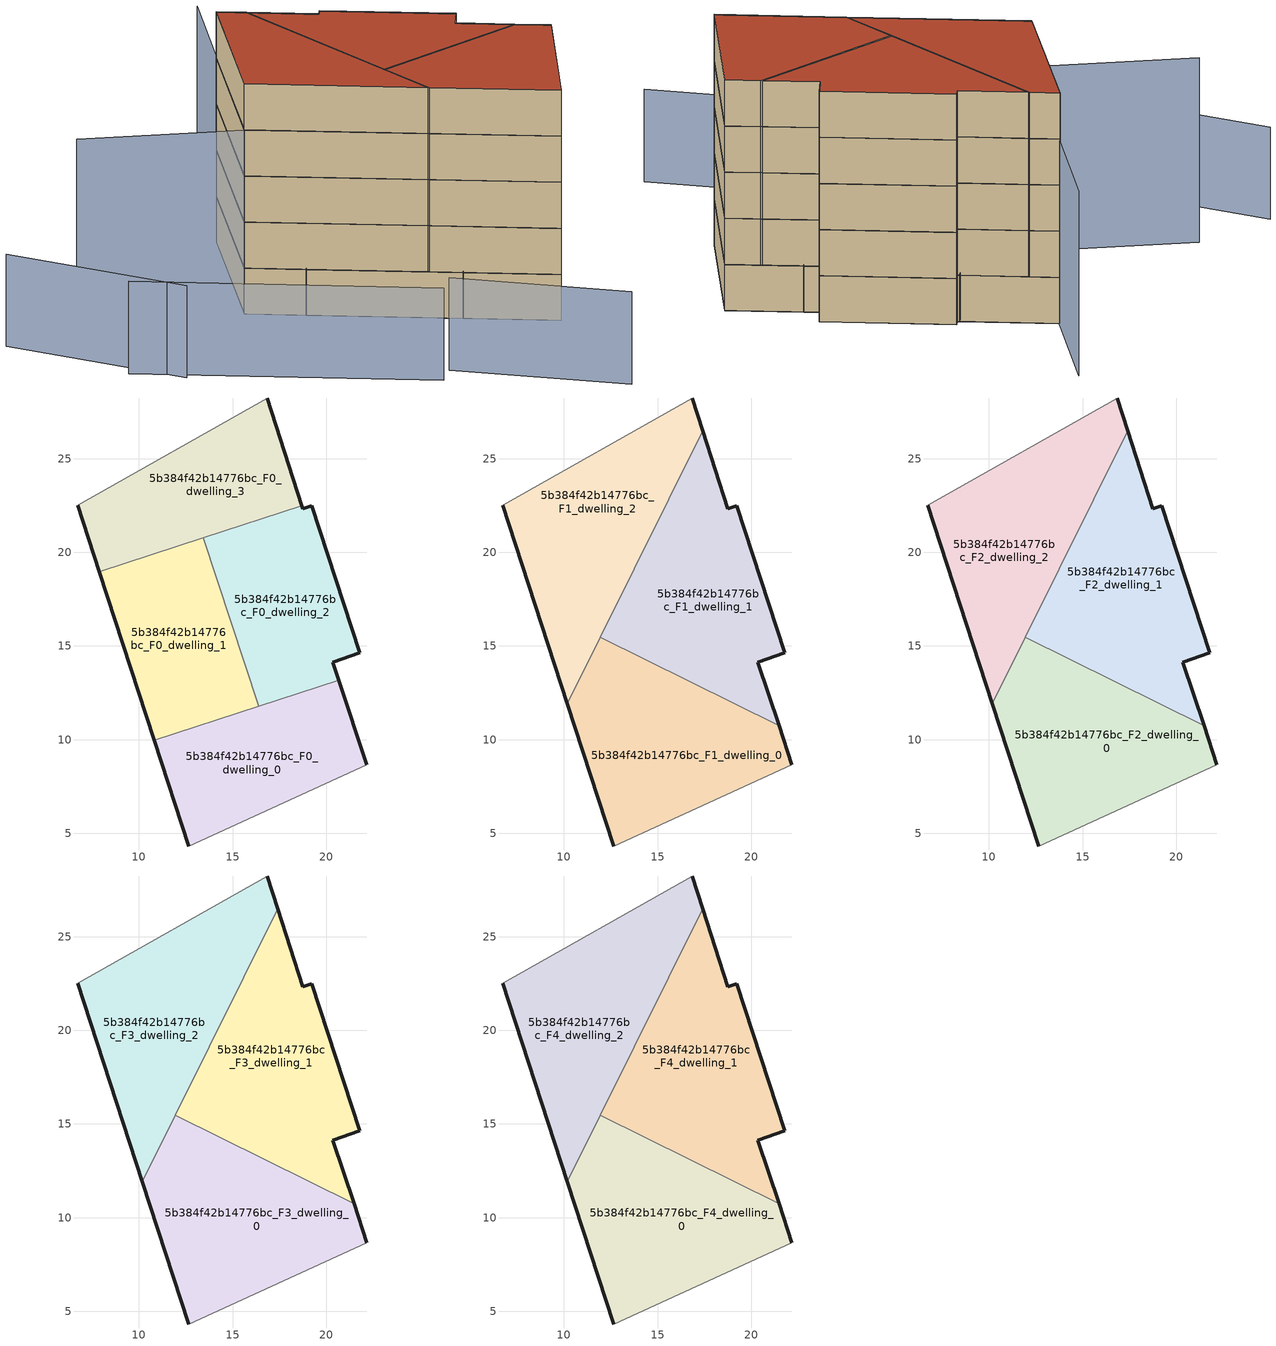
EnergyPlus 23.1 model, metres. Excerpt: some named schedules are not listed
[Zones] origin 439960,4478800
5b384f42b14776bc_F0_dwelling_0
 floor ground (EU_floor_Construction): 22.17,8.66 20.68,13.18 10.82,9.96 12.66,4.32 z0
 wall outside (EU_wall_Construction): 20.68,13.18 22.17,8.66 / 12.66,4.32 10.82,9.96 z0:3
 wall adiabatic (EU_wall_Construction): 22.17,8.66 12.66,4.32 z0:3
 wall to 5b384f42b14776bc_F0_dwelling_1 (EU_wall_Construction): 10.82,9.96 16.39,11.78 z0:3
 wall to 5b384f42b14776bc_F0_dwelling_2 (EU_wall_Construction): 16.39,11.78 20.68,13.18 z0:3
5b384f42b14776bc_F0_dwelling_1
 floor ground (EU_floor_Construction): 16.39,11.78 13.45,20.79 7.88,18.97 10.82,9.96 z0
 wall outside (EU_wall_Construction): 10.82,9.96 7.88,18.97 z0:3
 wall to 5b384f42b14776bc_F0_dwelling_2 (EU_wall_Construction): 13.45,20.79 16.39,11.78 z0:3
 wall to 5b384f42b14776bc_F0_dwelling_3 (EU_wall_Construction): 7.88,18.97 13.45,20.79 z0:3
5b384f42b14776bc_F0_dwelling_2
 floor ground (EU_floor_Construction): 20.68,13.18 20.36,14.14 21.8,14.62 19.24,22.49 18.75,22.33 18.69,22.5 13.45,20.79 16.39,11.78 z0
 wall outside (EU_wall_Construction): 18.69,22.5 18.75,22.33 19.24,22.49 21.8,14.62 20.36,14.14 20.68,13.18 z0:3
 wall to 5b384f42b14776bc_F0_dwelling_3 (EU_wall_Construction): 13.45,20.79 18.69,22.5 z0:3
5b384f42b14776bc_F0_dwelling_3
 floor ground (EU_floor_Construction): 18.69,22.5 16.85,28.24 6.72,22.5 7.88,18.97 z0
 wall outside (EU_wall_Construction): 7.88,18.97 6.72,22.5 / 16.85,28.24 18.69,22.5 z0:3
 wall adiabatic (EU_wall_Construction): 6.72,22.5 16.85,28.24 z0:3
5b384f42b14776bc_F1_dwelling_0
 floor to 5b384f42b14776bc_F0_dwelling_0 (EU_floor_Construction): 22.17,8.66 21.48,10.74 18.2,12.37 10.82,9.96 12.66,4.32 z3
 floor to 5b384f42b14776bc_F0_dwelling_1 (EU_floor_Construction): 16.39,11.78 15.8,13.56 11.95,15.48 10.18,11.92 10.82,9.96 z3
 floor to 5b384f42b14776bc_F0_dwelling_2 (EU_floor_Construction): 18.2,12.37 15.8,13.56 16.39,11.78 z3
 wall outside (EU_wall_Construction): 12.66,4.32 10.18,11.92 / 21.48,10.74 22.17,8.66 z3:6
 wall to 5b384f42b14776bc_F1_dwelling_1 (EU_wall_Construction): 11.95,15.48 21.48,10.74 z3:6
 wall adiabatic (EU_wall_Construction): 22.17,8.66 12.66,4.32 z3:6
 wall to 5b384f42b14776bc_F1_dwelling_2 (EU_wall_Construction): 10.18,11.92 11.95,15.48 z3:6
5b384f42b14776bc_F1_dwelling_1
 floor to 5b384f42b14776bc_F0_dwelling_2 (EU_floor_Construction): 20.68,13.18 20.36,14.14 21.8,14.62 19.24,22.49 18.75,22.33 18.69,22.5 14.81,21.23 13.9,19.4 15.8,13.56 18.2,12.37 z3
 floor to 5b384f42b14776bc_F0_dwelling_0 (EU_floor_Construction): 21.48,10.74 20.68,13.18 18.2,12.37 z3
 floor to 5b384f42b14776bc_F0_dwelling_3 (EU_floor_Construction): 18.69,22.5 17.42,26.48 14.81,21.23 z3
 floor to 5b384f42b14776bc_F0_dwelling_1 (EU_floor_Construction): 15.8,13.56 13.9,19.4 11.95,15.48 z3
 wall outside (EU_wall_Construction): 17.42,26.48 18.75,22.33 19.24,22.49 21.8,14.62 20.36,14.14 21.48,10.74 z3:6
 wall to 5b384f42b14776bc_F1_dwelling_2 (EU_wall_Construction): 11.95,15.48 17.42,26.48 z3:6
5b384f42b14776bc_F1_dwelling_2
 floor to 5b384f42b14776bc_F0_dwelling_3 (EU_floor_Construction): 14.81,21.23 17.42,26.48 16.85,28.24 6.72,22.5 7.88,18.97 z3
 floor to 5b384f42b14776bc_F0_dwelling_2 (EU_floor_Construction): 13.9,19.4 14.81,21.23 13.45,20.79 z3
 floor to 5b384f42b14776bc_F0_dwelling_1 (EU_floor_Construction): 10.18,11.92 13.9,19.4 13.45,20.79 7.88,18.97 z3
 wall outside (EU_wall_Construction): 10.18,11.92 6.72,22.5 / 16.85,28.24 17.42,26.48 z3:6
 wall adiabatic (EU_wall_Construction): 6.72,22.5 16.85,28.24 z3:6
5b384f42b14776bc_F2_dwelling_0
 floor to 5b384f42b14776bc_F1_dwelling_0 (EU_floor_Construction): 22.17,8.66 21.48,10.74 11.95,15.48 10.18,11.92 12.66,4.32 z6
 wall outside (EU_wall_Construction): 12.66,4.32 10.18,11.92 / 21.48,10.74 22.17,8.66 z6:9
 wall to 5b384f42b14776bc_F2_dwelling_1 (EU_wall_Construction): 11.95,15.48 21.48,10.74 z6:9
 wall adiabatic (EU_wall_Construction): 22.17,8.66 12.66,4.32 z6:9
 wall to 5b384f42b14776bc_F2_dwelling_2 (EU_wall_Construction): 10.18,11.92 11.95,15.48 z6:9
5b384f42b14776bc_F2_dwelling_1
 floor to 5b384f42b14776bc_F1_dwelling_1 (EU_floor_Construction): 21.48,10.74 20.36,14.14 21.8,14.62 19.24,22.49 18.75,22.33 17.42,26.48 11.95,15.48 z6
 wall outside (EU_wall_Construction): 17.42,26.48 18.75,22.33 19.24,22.49 21.8,14.62 20.36,14.14 21.48,10.74 z6:9
 wall to 5b384f42b14776bc_F2_dwelling_2 (EU_wall_Construction): 11.95,15.48 17.42,26.48 z6:9
5b384f42b14776bc_F2_dwelling_2
 floor to 5b384f42b14776bc_F1_dwelling_2 (EU_floor_Construction): 10.18,11.92 17.42,26.48 16.85,28.24 6.72,22.5 z6
 wall outside (EU_wall_Construction): 10.18,11.92 6.72,22.5 / 16.85,28.24 17.42,26.48 z6:9
 wall adiabatic (EU_wall_Construction): 6.72,22.5 16.85,28.24 z6:9
5b384f42b14776bc_F3_dwelling_0
 floor to 5b384f42b14776bc_F2_dwelling_0 (EU_floor_Construction): 22.17,8.66 21.48,10.74 11.95,15.48 10.18,11.92 12.66,4.32 z9
 wall outside (EU_wall_Construction): 12.66,4.32 10.18,11.92 / 21.48,10.74 22.17,8.66 z9:12
 wall to 5b384f42b14776bc_F3_dwelling_1 (EU_wall_Construction): 11.95,15.48 21.48,10.74 z9:12
 wall adiabatic (EU_wall_Construction): 22.17,8.66 12.66,4.32 z9:12
 wall to 5b384f42b14776bc_F3_dwelling_2 (EU_wall_Construction): 10.18,11.92 11.95,15.48 z9:12
5b384f42b14776bc_F3_dwelling_1
 floor to 5b384f42b14776bc_F2_dwelling_1 (EU_floor_Construction): 21.48,10.74 20.36,14.14 21.8,14.62 19.24,22.49 18.75,22.33 17.42,26.48 11.95,15.48 z9
 wall outside (EU_wall_Construction): 17.42,26.48 18.75,22.33 19.24,22.49 21.8,14.62 20.36,14.14 21.48,10.74 z9:12
 wall to 5b384f42b14776bc_F3_dwelling_2 (EU_wall_Construction): 11.95,15.48 17.42,26.48 z9:12
5b384f42b14776bc_F3_dwelling_2
 floor to 5b384f42b14776bc_F2_dwelling_2 (EU_floor_Construction): 10.18,11.92 17.42,26.48 16.85,28.24 6.72,22.5 z9
 wall outside (EU_wall_Construction): 10.18,11.92 6.72,22.5 / 16.85,28.24 17.42,26.48 z9:12
 wall adiabatic (EU_wall_Construction): 6.72,22.5 16.85,28.24 z9:12
5b384f42b14776bc_F4_dwelling_0
 floor to 5b384f42b14776bc_F3_dwelling_0 (EU_floor_Construction): 22.17,8.66 21.48,10.74 11.95,15.48 10.18,11.92 12.66,4.32 z12
 wall outside (EU_wall_Construction): 12.66,4.32 10.18,11.92 / 21.48,10.74 22.17,8.66 z12:15
 wall to 5b384f42b14776bc_F4_dwelling_1 (EU_wall_Construction): 11.95,15.48 21.48,10.74 z12:15
 wall adiabatic (EU_wall_Construction): 22.17,8.66 12.66,4.32 z12:15
 wall to 5b384f42b14776bc_F4_dwelling_2 (EU_wall_Construction): 10.18,11.92 11.95,15.48 z12:15
 roof outside (EU_roof_Construction): 21.48,10.74 22.17,8.66 12.66,4.32 10.18,11.92 11.95,15.48 z15
5b384f42b14776bc_F4_dwelling_1
 floor to 5b384f42b14776bc_F3_dwelling_1 (EU_floor_Construction): 21.48,10.74 20.36,14.14 21.8,14.62 19.24,22.49 18.75,22.33 17.42,26.48 11.95,15.48 z12
 wall outside (EU_wall_Construction): 17.42,26.48 18.75,22.33 19.24,22.49 21.8,14.62 20.36,14.14 21.48,10.74 z12:15
 wall to 5b384f42b14776bc_F4_dwelling_2 (EU_wall_Construction): 11.95,15.48 17.42,26.48 z12:15
 roof outside (EU_roof_Construction): 17.42,26.48 18.75,22.33 19.24,22.49 21.8,14.62 20.36,14.14 21.48,10.74 11.95,15.48 z15
5b384f42b14776bc_F4_dwelling_2
 floor to 5b384f42b14776bc_F3_dwelling_2 (EU_floor_Construction): 10.18,11.92 17.42,26.48 16.85,28.24 6.72,22.5 z12
 wall outside (EU_wall_Construction): 10.18,11.92 6.72,22.5 / 16.85,28.24 17.42,26.48 z12:15
 wall adiabatic (EU_wall_Construction): 6.72,22.5 16.85,28.24 z12:15
 roof outside (EU_roof_Construction): 16.85,28.24 17.42,26.48 10.18,11.92 6.72,22.5 z15
shading: 2.89,7.79 4.77,-3.26 / -4.58,25.61 1.25,7.51 / -3.21,34.05 -3.97,22.1 z0:6; 24.14,32.26 6.72,22.5 / 6.72,22.5 1.74,31.41 z0:12
[Building]
EU S2 Campaign: North Axis=0; Terrain=City; Solar Distribution=FullExterior
[Site:Location]
Madrid: Latitude=40.5; Longitude=-3.5; Time Zone=1; Elevation=609
[SizingPeriod:WeatherFileDays]
AnnualSizingPeriod: Begin Month=1; Begin Day of Month=1; End Month=12; End Day of Month=31; Day of Week for Start Day=Monday; Use Weather File Daylight Saving Period=No; Use Weather File Rain and Snow Indicators=No
[MATERIAL]
EU_InternalMass_Material: Roughness=MediumRough; Thickness=0.1; Conductivity=1; Density=1800; Specific Heat=900; Thermal Absorptance=0.9; Solar Absorptance=0.7; Visible Absorptance=0.7
[MATERIAL:NOMASS] Roughness=MediumRough; Thermal Absorptance=0.9; Solar Absorptance=0.7; Visible Absorptance=0.7
Name | Thermal Resistance
EU_wall_NoMass | 1.60022
EU_roof_NoMass | 1.57597
EU_floor_NoMass | 0.470652
[CONSTRUCTION]
EU_wall_Construction: EU_wall_NoMass
EU_roof_Construction: EU_roof_NoMass
EU_floor_Construction: EU_floor_NoMass
EU_InternalMass_Construction: EU_InternalMass_Material
[ZONE] Type=1; Multiplier=1; Ceiling Height=autocalculate; Floor Area=autocalculate; Part of Total Floor Area=Yes
Name | Volume
5b384f42b14776bc_F0_dwelling_0 | 166.544
5b384f42b14776bc_F1_dwelling_0; 5b384f42b14776bc_F2_dwelling_0; 5b384f42b14776bc_F3_dwelling_0; 5b384f42b14776bc_F4_dwelling_0; 5b384f42b14776bc_F1_dwelling_2; 5b384f42b14776bc_F2_dwelling_2; 5b384f42b14776bc_F3_dwelling_2; 5b384f42b14776bc_F4_dwelling_2 | 222.061
5b384f42b14776bc_F0_dwelling_1 | 166.546
5b384f42b14776bc_F1_dwelling_1; 5b384f42b14776bc_F2_dwelling_1; 5b384f42b14776bc_F3_dwelling_1; 5b384f42b14776bc_F4_dwelling_1 | 222.045
5b384f42b14776bc_F0_dwelling_2 | 166.542
5b384f42b14776bc_F0_dwelling_3 | 166.541
[INTERNALMASS] Construction=EU_InternalMass_Construction
Name | Zone or ZoneList | Surface Area
5b384f42b14776bc_F0_dwelling_0_EU_InternalMass | 5b384f42b14776bc_F0_dwelling_0 | 55.5144
5b384f42b14776bc_F0_dwelling_1_EU_InternalMass | 5b384f42b14776bc_F0_dwelling_1 | 55.5158
5b384f42b14776bc_F0_dwelling_2_EU_InternalMass | 5b384f42b14776bc_F0_dwelling_2 | 55.5131
5b384f42b14776bc_F0_dwelling_3_EU_InternalMass | 5b384f42b14776bc_F0_dwelling_3 | 55.5137
5b384f42b14776bc_F1_dwelling_0_EU_InternalMass | 5b384f42b14776bc_F1_dwelling_0 | 74.0222
5b384f42b14776bc_F1_dwelling_1_EU_InternalMass | 5b384f42b14776bc_F1_dwelling_1 | 74.0165
5b384f42b14776bc_F1_dwelling_2_EU_InternalMass | 5b384f42b14776bc_F1_dwelling_2 | 74.0204
5b384f42b14776bc_F2_dwelling_0_EU_InternalMass | 5b384f42b14776bc_F2_dwelling_0 | 74.0222
5b384f42b14776bc_F2_dwelling_1_EU_InternalMass | 5b384f42b14776bc_F2_dwelling_1 | 74.0165
5b384f42b14776bc_F2_dwelling_2_EU_InternalMass | 5b384f42b14776bc_F2_dwelling_2 | 74.0204
5b384f42b14776bc_F3_dwelling_0_EU_InternalMass | 5b384f42b14776bc_F3_dwelling_0 | 74.0222
5b384f42b14776bc_F3_dwelling_1_EU_InternalMass | 5b384f42b14776bc_F3_dwelling_1 | 74.0165
5b384f42b14776bc_F3_dwelling_2_EU_InternalMass | 5b384f42b14776bc_F3_dwelling_2 | 74.0204
5b384f42b14776bc_F4_dwelling_0_EU_InternalMass | 5b384f42b14776bc_F4_dwelling_0 | 74.0222
5b384f42b14776bc_F4_dwelling_1_EU_InternalMass | 5b384f42b14776bc_F4_dwelling_1 | 74.0165
5b384f42b14776bc_F4_dwelling_2_EU_InternalMass | 5b384f42b14776bc_F4_dwelling_2 | 74.0204
[OTHEREQUIPMENT] Fuel Type=Electricity; Design Level Calculation Method=Watts/Area; Power per Zone Floor Area=1; Fraction Latent=0; Fraction Radiant=0; Fraction Lost=0; Carbon Dioxide Generation Rate=0; EndUse Subcategory=EU_Step8_InternalGains
Name | Zone or ZoneList or Space or SpaceList | Schedule
EU_Step8_InternalGain_5b384f42b14776bc_F0_dwelling_0_f000 | 5b384f42b14776bc_F0_dwelling_0 | EU_Step8_GainSchedule_5b384f42b14776bc_F0_dwelling_0_f000
EU_Step8_InternalGain_5b384f42b14776bc_F0_dwelling_1_f000 | 5b384f42b14776bc_F0_dwelling_1 | EU_Step8_GainSchedule_5b384f42b14776bc_F0_dwelling_1_f000
EU_Step8_InternalGain_5b384f42b14776bc_F0_dwelling_2_f000 | 5b384f42b14776bc_F0_dwelling_2 | EU_Step8_GainSchedule_5b384f42b14776bc_F0_dwelling_2_f000
EU_Step8_InternalGain_5b384f42b14776bc_F0_dwelling_3_f000 | 5b384f42b14776bc_F0_dwelling_3 | EU_Step8_GainSchedule_5b384f42b14776bc_F0_dwelling_3_f000
EU_Step8_InternalGain_5b384f42b14776bc_F1_dwelling_0_f000 | 5b384f42b14776bc_F1_dwelling_0 | EU_Step8_GainSchedule_5b384f42b14776bc_F1_dwelling_0_f000
EU_Step8_InternalGain_5b384f42b14776bc_F1_dwelling_1_f000 | 5b384f42b14776bc_F1_dwelling_1 | EU_Step8_GainSchedule_5b384f42b14776bc_F1_dwelling_1_f000
EU_Step8_InternalGain_5b384f42b14776bc_F1_dwelling_2_f000 | 5b384f42b14776bc_F1_dwelling_2 | EU_Step8_GainSchedule_5b384f42b14776bc_F1_dwelling_2_f000
EU_Step8_InternalGain_5b384f42b14776bc_F2_dwelling_0_f000 | 5b384f42b14776bc_F2_dwelling_0 | EU_Step8_GainSchedule_5b384f42b14776bc_F2_dwelling_0_f000
EU_Step8_InternalGain_5b384f42b14776bc_F2_dwelling_1_f000 | 5b384f42b14776bc_F2_dwelling_1 | EU_Step8_GainSchedule_5b384f42b14776bc_F2_dwelling_1_f000
EU_Step8_InternalGain_5b384f42b14776bc_F2_dwelling_2_f000 | 5b384f42b14776bc_F2_dwelling_2 | EU_Step8_GainSchedule_5b384f42b14776bc_F2_dwelling_2_f000
EU_Step8_InternalGain_5b384f42b14776bc_F3_dwelling_0_f000 | 5b384f42b14776bc_F3_dwelling_0 | EU_Step8_GainSchedule_5b384f42b14776bc_F3_dwelling_0_f000
EU_Step8_InternalGain_5b384f42b14776bc_F3_dwelling_1_f000 | 5b384f42b14776bc_F3_dwelling_1 | EU_Step8_GainSchedule_5b384f42b14776bc_F3_dwelling_1_f000
EU_Step8_InternalGain_5b384f42b14776bc_F3_dwelling_2_f000 | 5b384f42b14776bc_F3_dwelling_2 | EU_Step8_GainSchedule_5b384f42b14776bc_F3_dwelling_2_f000
EU_Step8_InternalGain_5b384f42b14776bc_F4_dwelling_0_f000 | 5b384f42b14776bc_F4_dwelling_0 | EU_Step8_GainSchedule_5b384f42b14776bc_F4_dwelling_0_f000
EU_Step8_InternalGain_5b384f42b14776bc_F4_dwelling_1_f000 | 5b384f42b14776bc_F4_dwelling_1 | EU_Step8_GainSchedule_5b384f42b14776bc_F4_dwelling_1_f000
EU_Step8_InternalGain_5b384f42b14776bc_F4_dwelling_2_f000 | 5b384f42b14776bc_F4_dwelling_2 | EU_Step8_GainSchedule_5b384f42b14776bc_F4_dwelling_2_f000
[ZONEVENTILATION:DESIGNFLOWRATE] Schedule=EU_AlwaysOn; Design Flow Rate Calculation Method=AirChanges/Hour; Air Changes per Hour=0.480704; Ventilation Type=Natural; Fan Pressure Rise=0; Fan Total Efficiency=1; Constant Term Coefficient=1; Temperature Term Coefficient=0; Velocity Term Coefficient=0; Velocity Squared Term Coefficient=0; Minimum Indoor Temperature=-100; Maximum Indoor Temperature=100; Delta Temperature=-100; Minimum Outdoor Temperature=-100; Maximum Outdoor Temperature=100; Maximum Wind Speed=40
Name | Zone or ZoneList or Space or SpaceList
EU_ConstantAir_5b384f42b14776bc_F0_dwelling_0 | 5b384f42b14776bc_F0_dwelling_0
EU_ConstantAir_5b384f42b14776bc_F0_dwelling_1 | 5b384f42b14776bc_F0_dwelling_1
EU_ConstantAir_5b384f42b14776bc_F0_dwelling_2 | 5b384f42b14776bc_F0_dwelling_2
EU_ConstantAir_5b384f42b14776bc_F0_dwelling_3 | 5b384f42b14776bc_F0_dwelling_3
EU_ConstantAir_5b384f42b14776bc_F1_dwelling_0 | 5b384f42b14776bc_F1_dwelling_0
EU_ConstantAir_5b384f42b14776bc_F1_dwelling_1 | 5b384f42b14776bc_F1_dwelling_1
EU_ConstantAir_5b384f42b14776bc_F1_dwelling_2 | 5b384f42b14776bc_F1_dwelling_2
EU_ConstantAir_5b384f42b14776bc_F2_dwelling_0 | 5b384f42b14776bc_F2_dwelling_0
EU_ConstantAir_5b384f42b14776bc_F2_dwelling_1 | 5b384f42b14776bc_F2_dwelling_1
EU_ConstantAir_5b384f42b14776bc_F2_dwelling_2 | 5b384f42b14776bc_F2_dwelling_2
EU_ConstantAir_5b384f42b14776bc_F3_dwelling_0 | 5b384f42b14776bc_F3_dwelling_0
EU_ConstantAir_5b384f42b14776bc_F3_dwelling_1 | 5b384f42b14776bc_F3_dwelling_1
EU_ConstantAir_5b384f42b14776bc_F3_dwelling_2 | 5b384f42b14776bc_F3_dwelling_2
EU_ConstantAir_5b384f42b14776bc_F4_dwelling_0 | 5b384f42b14776bc_F4_dwelling_0
EU_ConstantAir_5b384f42b14776bc_F4_dwelling_1 | 5b384f42b14776bc_F4_dwelling_1
EU_ConstantAir_5b384f42b14776bc_F4_dwelling_2 | 5b384f42b14776bc_F4_dwelling_2
[HVACTEMPLATE:THERMOSTAT] Constant Heating Setpoint=20; Constant Cooling Setpoint=50
EU_HeatOnly_5b384f42b14776bc_F0_dwelling_0; EU_HeatOnly_5b384f42b14776bc_F0_dwelling_1; EU_HeatOnly_5b384f42b14776bc_F0_dwelling_2; EU_HeatOnly_5b384f42b14776bc_F0_dwelling_3; EU_HeatOnly_5b384f42b14776bc_F1_dwelling_0; EU_HeatOnly_5b384f42b14776bc_F1_dwelling_1; EU_HeatOnly_5b384f42b14776bc_F1_dwelling_2; EU_HeatOnly_5b384f42b14776bc_F2_dwelling_0; EU_HeatOnly_5b384f42b14776bc_F2_dwelling_1; EU_HeatOnly_5b384f42b14776bc_F2_dwelling_2; EU_HeatOnly_5b384f42b14776bc_F3_dwelling_0; EU_HeatOnly_5b384f42b14776bc_F3_dwelling_1; EU_HeatOnly_5b384f42b14776bc_F3_dwelling_2; EU_HeatOnly_5b384f42b14776bc_F4_dwelling_0; EU_HeatOnly_5b384f42b14776bc_F4_dwelling_1; EU_HeatOnly_5b384f42b14776bc_F4_dwelling_2
